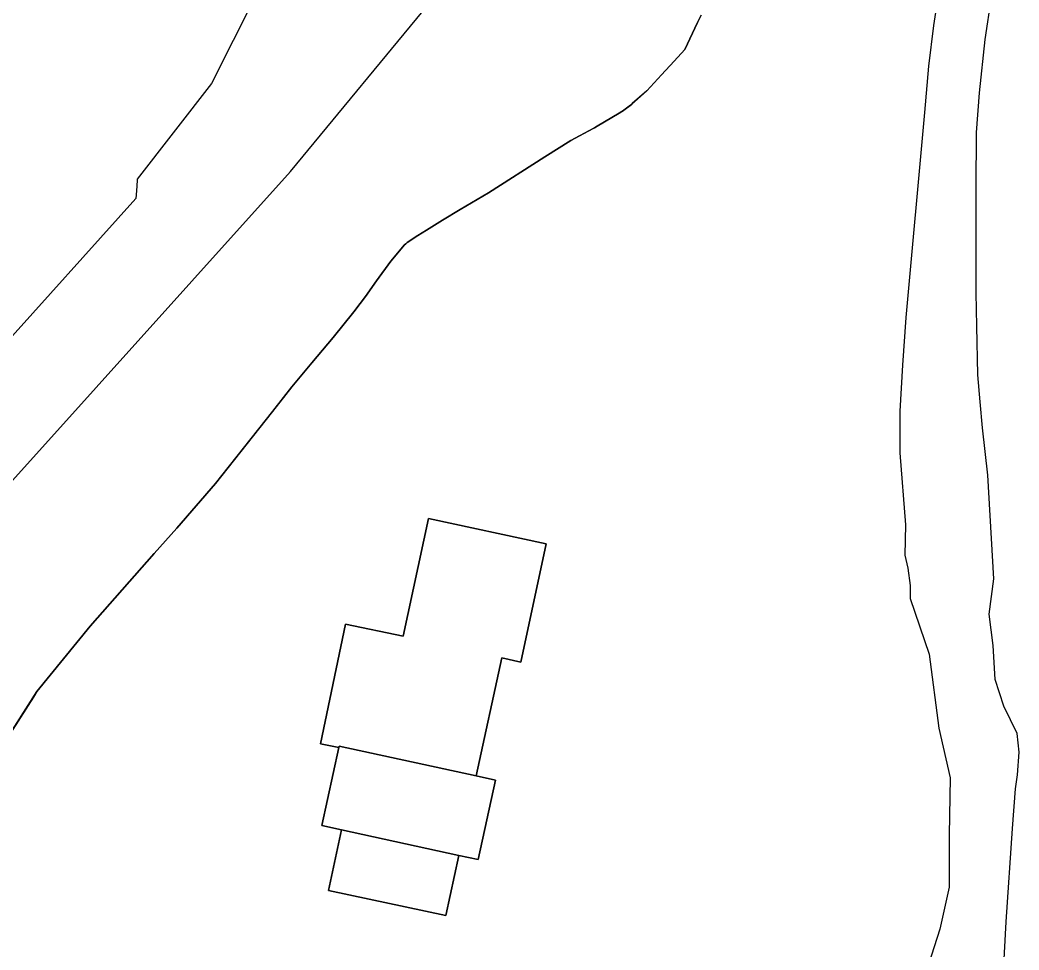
# Model space of a CAD drawing. Header units: millimetres. Extents: x 1888 to 2040, y 1705 to 1894.
# Drawn here: x 1931.3729 to 1931.6269, y 1831.5904 to 1831.8268 of the extents above; entities that cross this region are included whole.
import ezdxf

# ---------------------------------------------------------------- set-up
doc = ezdxf.new("R2010")
doc.units = ezdxf.units.MM

msp = doc.modelspace()

# ---------------------------------------------------------------- linework, layer by layer
for p, q in [((1931.44167, 1831.78826), (1931.51502, 1831.87716)), ((1931.44167, 1831.78826), (1931.51502, 1831.87716)), ((1931.43888, 1831.84482), (1931.42158, 1831.8106)), ((1931.43887, 1831.84481), (1931.42158, 1831.8106)), ((1931.60738, 1831.83961), (1931.60511, 1831.82536)), ((1931.60738, 1831.83961), (1931.60511, 1831.82536)), ((1931.61825, 1831.82183), (1931.62004, 1831.83375)), ((1931.61825, 1831.82183), (1931.62004, 1831.83375)), ((1931.54606, 1831.82799), (1931.54517, 1831.82613)), ((1931.54517, 1831.82613), (1931.54606, 1831.82799)), ((1931.54517, 1831.82613), (1931.54606, 1831.82799)), ((1931.54606, 1831.82799), (1931.54517, 1831.82613)), ((1931.54517, 1831.82613), (1931.54191, 1831.81929)), ((1931.54191, 1831.81929), (1931.54517, 1831.82613)), ((1931.54191, 1831.81929), (1931.54517, 1831.82613)), ((1931.54517, 1831.82613), (1931.54191, 1831.81929)), ((1931.60511, 1831.82536), (1931.60386, 1831.81502)), ((1931.60511, 1831.82536), (1931.60386, 1831.81502)), ((1931.61682, 1831.80824), (1931.61825, 1831.82183)), ((1931.61682, 1831.80824), (1931.61825, 1831.82183)), ((1931.54191, 1831.81929), (1931.53919, 1831.81627)), ((1931.53919, 1831.81627), (1931.54191, 1831.81929)), ((1931.53919, 1831.81627), (1931.54191, 1831.81929)), ((1931.54191, 1831.81929), (1931.53919, 1831.81627)), ((1931.53919, 1831.81627), (1931.53598, 1831.81285)), ((1931.53598, 1831.81285), (1931.53919, 1831.81627)), ((1931.53598, 1831.81285), (1931.53919, 1831.81627)), ((1931.53919, 1831.81627), (1931.53598, 1831.81285)), ((1931.60386, 1831.81502), (1931.60284, 1831.80322)), ((1931.60386, 1831.81502), (1931.60284, 1831.80322)), ((1931.53598, 1831.81285), (1931.53226, 1831.80879)), ((1931.53226, 1831.80879), (1931.53598, 1831.81285)), ((1931.53226, 1831.80879), (1931.53598, 1831.81285)), ((1931.53598, 1831.81285), (1931.53226, 1831.80879)), ((1931.42158, 1831.8106), (1931.40273, 1831.78633)), ((1931.42158, 1831.8106), (1931.40273, 1831.78633)), ((1931.52834, 1831.80531), (1931.53226, 1831.80879)), ((1931.52834, 1831.80531), (1931.53226, 1831.80879)), ((1931.53226, 1831.80879), (1931.52855, 1831.8055)), ((1931.53226, 1831.80879), (1931.52855, 1831.8055)), ((1931.61609, 1831.79814), (1931.61682, 1831.80824)), ((1931.61609, 1831.79814), (1931.61682, 1831.80824)), ((1931.52591, 1831.8035), (1931.52519, 1831.80308)), ((1931.52519, 1831.80308), (1931.52591, 1831.8035)), ((1931.52519, 1831.80308), (1931.52591, 1831.8035)), ((1931.52591, 1831.8035), (1931.52519, 1831.80308)), ((1931.52604, 1831.80359), (1931.52591, 1831.8035)), ((1931.52591, 1831.8035), (1931.52604, 1831.80359)), ((1931.52591, 1831.8035), (1931.52604, 1831.80359)), ((1931.52604, 1831.80359), (1931.52591, 1831.8035)), ((1931.52604, 1831.80359), (1931.52834, 1831.80531)), ((1931.52604, 1831.80359), (1931.52834, 1831.80531)), ((1931.52811, 1831.80514), (1931.52604, 1831.80359)), ((1931.52811, 1831.80514), (1931.52604, 1831.80359)), ((1931.52834, 1831.80531), (1931.52811, 1831.80514)), ((1931.52834, 1831.80531), (1931.52811, 1831.80514)), ((1931.52855, 1831.8055), (1931.52834, 1831.80531)), ((1931.52855, 1831.8055), (1931.52834, 1831.80531)), ((1931.52519, 1831.80308), (1931.51962, 1831.79978)), ((1931.51962, 1831.79978), (1931.52519, 1831.80308)), ((1931.51962, 1831.79978), (1931.52519, 1831.80308)), ((1931.52519, 1831.80308), (1931.51962, 1831.79978)), ((1931.60284, 1831.80322), (1931.59809, 1831.75113)), ((1931.60284, 1831.80322), (1931.59809, 1831.75113)), ((1931.5175, 1831.79861), (1931.51293, 1831.79616)), ((1931.5175, 1831.79861), (1931.51293, 1831.79616)), ((1931.51293, 1831.79616), (1931.51735, 1831.79853)), ((1931.51293, 1831.79616), (1931.51735, 1831.79853)), ((1931.51735, 1831.79853), (1931.51894, 1831.79938)), ((1931.51735, 1831.79853), (1931.51894, 1831.79938)), ((1931.51894, 1831.79938), (1931.5175, 1831.79861)), ((1931.51894, 1831.79938), (1931.5175, 1831.79861)), ((1931.51962, 1831.79978), (1931.51894, 1831.79938)), ((1931.51894, 1831.79938), (1931.51962, 1831.79978)), ((1931.51894, 1831.79938), (1931.51962, 1831.79978)), ((1931.51962, 1831.79978), (1931.51894, 1831.79938)), ((1931.51293, 1831.79616), (1931.50633, 1831.79199)), ((1931.50633, 1831.79199), (1931.51293, 1831.79616)), ((1931.50633, 1831.79199), (1931.51293, 1831.79616)), ((1931.51293, 1831.79616), (1931.50633, 1831.79199)), ((1931.61599, 1831.78405), (1931.61609, 1831.79814)), ((1931.61599, 1831.78405), (1931.61609, 1831.79814)), ((1931.50633, 1831.79199), (1931.49202, 1831.78283)), ((1931.49202, 1831.78283), (1931.50633, 1831.79199)), ((1931.49202, 1831.78283), (1931.50633, 1831.79199)), ((1931.50633, 1831.79199), (1931.49202, 1831.78283)), ((1931.33415, 1831.66876), (1931.44167, 1831.78826)), ((1931.33415, 1831.66876), (1931.44167, 1831.78826)), ((1931.4027, 1831.78598), (1931.40251, 1831.78336)), ((1931.4027, 1831.78598), (1931.40251, 1831.78336)), ((1931.40273, 1831.78633), (1931.4027, 1831.78598)), ((1931.40273, 1831.78633), (1931.4027, 1831.78598)), ((1931.40251, 1831.78336), (1931.40236, 1831.78135)), ((1931.40251, 1831.78336), (1931.40236, 1831.78135)), ((1931.61597, 1831.75739), (1931.61599, 1831.78405)), ((1931.61597, 1831.75739), (1931.61599, 1831.78405)), ((1931.40236, 1831.78135), (1931.35527, 1831.72899)), ((1931.40236, 1831.78135), (1931.36697, 1831.742)), ((1931.49202, 1831.78283), (1931.48482, 1831.77855)), ((1931.48482, 1831.77855), (1931.49202, 1831.78283)), ((1931.48482, 1831.77855), (1931.49202, 1831.78283)), ((1931.49202, 1831.78283), (1931.48482, 1831.77855)), ((1931.48482, 1831.77855), (1931.48029, 1831.77586)), ((1931.48029, 1831.77586), (1931.48482, 1831.77855)), ((1931.48029, 1831.77586), (1931.48482, 1831.77855)), ((1931.48482, 1831.77855), (1931.48029, 1831.77586)), ((1931.48029, 1831.77586), (1931.47826, 1831.77459)), ((1931.47826, 1831.77459), (1931.48029, 1831.77586)), ((1931.47826, 1831.77459), (1931.48029, 1831.77586)), ((1931.48029, 1831.77586), (1931.47826, 1831.77459)), ((1931.47628, 1831.77336), (1931.47409, 1831.77199)), ((1931.47409, 1831.77199), (1931.47628, 1831.77336)), ((1931.47409, 1831.77199), (1931.47628, 1831.77336)), ((1931.47628, 1831.77336), (1931.47409, 1831.77199)), ((1931.47826, 1831.77459), (1931.47628, 1831.77336)), ((1931.47628, 1831.77336), (1931.47826, 1831.77459)), ((1931.47628, 1831.77336), (1931.47826, 1831.77459)), ((1931.47826, 1831.77459), (1931.47628, 1831.77336)), ((1931.47409, 1831.77199), (1931.47134, 1831.77017)), ((1931.47134, 1831.77017), (1931.47409, 1831.77199)), ((1931.47134, 1831.77017), (1931.47409, 1831.77199)), ((1931.47409, 1831.77199), (1931.47134, 1831.77017)), ((1931.47066, 1831.76958), (1931.46723, 1831.76549)), ((1931.46723, 1831.76549), (1931.47066, 1831.76958)), ((1931.46723, 1831.76549), (1931.47066, 1831.76958)), ((1931.47066, 1831.76958), (1931.46723, 1831.76549)), ((1931.47098, 1831.76989), (1931.47066, 1831.76958)), ((1931.47066, 1831.76958), (1931.47098, 1831.76989)), ((1931.47066, 1831.76958), (1931.47098, 1831.76989)), ((1931.47098, 1831.76989), (1931.47066, 1831.76958)), ((1931.47134, 1831.77017), (1931.47098, 1831.76989)), ((1931.47098, 1831.76989), (1931.47134, 1831.77017)), ((1931.47098, 1831.76989), (1931.47134, 1831.77017)), ((1931.47134, 1831.77017), (1931.47098, 1831.76989)), ((1931.46723, 1831.76549), (1931.46357, 1831.76046)), ((1931.46357, 1831.76046), (1931.46723, 1831.76549)), ((1931.46357, 1831.76046), (1931.46723, 1831.76549)), ((1931.46723, 1831.76549), (1931.46357, 1831.76046)), ((1931.46357, 1831.76046), (1931.46137, 1831.75731)), ((1931.46137, 1831.75731), (1931.46357, 1831.76046)), ((1931.46137, 1831.75731), (1931.46357, 1831.76046)), ((1931.46357, 1831.76046), (1931.46137, 1831.75731)), ((1931.46102, 1831.75681), (1931.45778, 1831.75257)), ((1931.45778, 1831.75257), (1931.46102, 1831.75681)), ((1931.45778, 1831.75257), (1931.46102, 1831.75681)), ((1931.46102, 1831.75681), (1931.45778, 1831.75257)), ((1931.46137, 1831.75731), (1931.46102, 1831.75681)), ((1931.46102, 1831.75681), (1931.46137, 1831.75731)), ((1931.46102, 1831.75681), (1931.46137, 1831.75731)), ((1931.46137, 1831.75731), (1931.46102, 1831.75681)), ((1931.61618, 1831.74897), (1931.61597, 1831.75739)), ((1931.61618, 1831.74897), (1931.61597, 1831.75739)), ((1931.45778, 1831.75257), (1931.45255, 1831.74609)), ((1931.45255, 1831.74609), (1931.45778, 1831.75257)), ((1931.45255, 1831.74609), (1931.45778, 1831.75257)), ((1931.45778, 1831.75257), (1931.45255, 1831.74609)), ((1931.59809, 1831.75113), (1931.59727, 1831.73906)), ((1931.59809, 1831.75113), (1931.59727, 1831.73906)), ((1931.61641, 1831.73656), (1931.61618, 1831.74897)), ((1931.61641, 1831.73656), (1931.61618, 1831.74897)), ((1931.45255, 1831.74609), (1931.44713, 1831.73959)), ((1931.44713, 1831.73959), (1931.45255, 1831.74609)), ((1931.44713, 1831.73959), (1931.45255, 1831.74609)), ((1931.45255, 1831.74609), (1931.44713, 1831.73959)), ((1931.44713, 1831.73959), (1931.44206, 1831.73352)), ((1931.44206, 1831.73352), (1931.44713, 1831.73959)), ((1931.44206, 1831.73352), (1931.44713, 1831.73959)), ((1931.44713, 1831.73959), (1931.44206, 1831.73352)), ((1931.59727, 1831.73906), (1931.59659, 1831.72731)), ((1931.59727, 1831.73906), (1931.59659, 1831.72731)), ((1931.61697, 1831.72969), (1931.61641, 1831.73656)), ((1931.61697, 1831.72969), (1931.61641, 1831.73656)), ((1931.43716, 1831.72731), (1931.44206, 1831.73352)), ((1931.43716, 1831.72731), (1931.44206, 1831.73352)), ((1931.44206, 1831.73352), (1931.43992, 1831.73082)), ((1931.44206, 1831.73352), (1931.43992, 1831.73082)), ((1931.43992, 1831.73082), (1931.43713, 1831.72728)), ((1931.43992, 1831.73082), (1931.43713, 1831.72728)), ((1931.61758, 1831.72305), (1931.61697, 1831.72969)), ((1931.61758, 1831.72305), (1931.61697, 1831.72969)), ((1931.42264, 1831.70892), (1931.43716, 1831.72731)), ((1931.42264, 1831.70892), (1931.43716, 1831.72731)), ((1931.43713, 1831.72728), (1931.42264, 1831.70892)), ((1931.43713, 1831.72728), (1931.42264, 1831.70892)), ((1931.59659, 1831.72731), (1931.59658, 1831.72717)), ((1931.59659, 1831.72731), (1931.59658, 1831.72717)), ((1931.59658, 1831.72717), (1931.59661, 1831.71675)), ((1931.59658, 1831.72717), (1931.59661, 1831.71675)), ((1931.61894, 1831.71104), (1931.61758, 1831.72305)), ((1931.61894, 1831.71104), (1931.61758, 1831.72305)), ((1931.59661, 1831.71675), (1931.598, 1831.69841)), ((1931.59661, 1831.71675), (1931.598, 1831.69841)), ((1931.62042, 1831.68473), (1931.61894, 1831.71104)), ((1931.62042, 1831.68473), (1931.61894, 1831.71104)), ((1931.42264, 1831.70892), (1931.41283, 1831.69757)), ((1931.41283, 1831.69757), (1931.42264, 1831.70892)), ((1931.41283, 1831.69757), (1931.42264, 1831.70892)), ((1931.42264, 1831.70892), (1931.41283, 1831.69757)), ((1931.47679, 1831.70007), (1931.47035, 1831.67013)), ((1931.47035, 1831.67013), (1931.47679, 1831.70007)), ((1931.5067, 1831.69363), (1931.47679, 1831.70007)), ((1931.47679, 1831.70007), (1931.5067, 1831.69363)), ((1931.41283, 1831.69757), (1931.40706, 1831.69112)), ((1931.40706, 1831.69112), (1931.41283, 1831.69757)), ((1931.40706, 1831.69112), (1931.41283, 1831.69757)), ((1931.41283, 1831.69757), (1931.40706, 1831.69112)), ((1931.598, 1831.69841), (1931.59783, 1831.69076)), ((1931.598, 1831.69841), (1931.59783, 1831.69076)), ((1931.50023, 1831.66355), (1931.5067, 1831.69363)), ((1931.5067, 1831.69363), (1931.50023, 1831.66355)), ((1931.40706, 1831.69112), (1931.3908, 1831.67265)), ((1931.3908, 1831.67265), (1931.40706, 1831.69112)), ((1931.3908, 1831.67265), (1931.40706, 1831.69112)), ((1931.40706, 1831.69112), (1931.3908, 1831.67265)), ((1931.59783, 1831.69076), (1931.59859, 1831.68742)), ((1931.59783, 1831.69076), (1931.59859, 1831.68742)), ((1931.59859, 1831.68742), (1931.5992, 1831.68302)), ((1931.59859, 1831.68742), (1931.5992, 1831.68302)), ((1931.61927, 1831.67576), (1931.62042, 1831.68473)), ((1931.61927, 1831.67576), (1931.62042, 1831.68473)), ((1931.5992, 1831.68302), (1931.5992, 1831.67969)), ((1931.5992, 1831.68302), (1931.5992, 1831.67969)), ((1931.5992, 1831.67969), (1931.60405, 1831.66558)), ((1931.5992, 1831.67969), (1931.60405, 1831.66558)), ((1931.62027, 1831.66775), (1931.61927, 1831.67576)), ((1931.62027, 1831.66775), (1931.61927, 1831.67576)), ((1931.3908, 1831.67265), (1931.37725, 1831.65604)), ((1931.37725, 1831.65604), (1931.3908, 1831.67265)), ((1931.37725, 1831.65604), (1931.3908, 1831.67265)), ((1931.3908, 1831.67265), (1931.37725, 1831.65604)), ((1931.45571, 1831.67315), (1931.44931, 1831.64279)), ((1931.44931, 1831.64279), (1931.45571, 1831.67315)), ((1931.47035, 1831.67013), (1931.45571, 1831.67315)), ((1931.45571, 1831.67315), (1931.47035, 1831.67013)), ((1931.6208, 1831.65914), (1931.62027, 1831.66775)), ((1931.6208, 1831.65914), (1931.62027, 1831.66775)), ((1931.48887, 1831.63463), (1931.49543, 1831.66459)), ((1931.49543, 1831.66459), (1931.48887, 1831.63463)), ((1931.49543, 1831.66459), (1931.50023, 1831.66355)), ((1931.50023, 1831.66355), (1931.49543, 1831.66459)), ((1931.60405, 1831.66558), (1931.60647, 1831.64671)), ((1931.60405, 1831.66558), (1931.60647, 1831.64671)), ((1931.62304, 1831.65237), (1931.6208, 1831.65914)), ((1931.62304, 1831.65237), (1931.6208, 1831.65914)), ((1931.36111, 1831.63088), (1931.37725, 1831.65604)), ((1931.36111, 1831.63088), (1931.37725, 1831.65604)), ((1931.37725, 1831.65604), (1931.37636, 1831.65465)), ((1931.37725, 1831.65604), (1931.37636, 1831.65465)), ((1931.37636, 1831.65465), (1931.36111, 1831.63088)), ((1931.37636, 1831.65465), (1931.36111, 1831.63088)), ((1931.62643, 1831.64543), (1931.62304, 1831.65237)), ((1931.62643, 1831.64543), (1931.62304, 1831.65237)), ((1931.60647, 1831.64671), (1931.60932, 1831.63413)), ((1931.60647, 1831.64671), (1931.60932, 1831.63413)), ((1931.62686, 1831.64067), (1931.62643, 1831.64543)), ((1931.62686, 1831.64067), (1931.62643, 1831.64543)), ((1931.44931, 1831.64279), (1931.45395, 1831.64182)), ((1931.45395, 1831.64182), (1931.44931, 1831.64279)), ((1931.44965, 1831.62198), (1931.45395, 1831.64182)), ((1931.45395, 1831.64182), (1931.44965, 1831.62198)), ((1931.45395, 1831.64182), (1931.45403, 1831.64219)), ((1931.45403, 1831.64219), (1931.45395, 1831.64182)), ((1931.45403, 1831.64219), (1931.48887, 1831.63463)), ((1931.48887, 1831.63463), (1931.45403, 1831.64219)), ((1931.6265, 1831.63485), (1931.62686, 1831.64067)), ((1931.6265, 1831.63485), (1931.62686, 1831.64067)), ((1931.48887, 1831.63463), (1931.49381, 1831.63356)), ((1931.49381, 1831.63356), (1931.48887, 1831.63463)), ((1931.49381, 1831.63356), (1931.48943, 1831.61335)), ((1931.48943, 1831.61335), (1931.49381, 1831.63356)), ((1931.60932, 1831.63413), (1931.60908, 1831.61965)), ((1931.60932, 1831.63413), (1931.60908, 1831.61965)), ((1931.62597, 1831.63135), (1931.6265, 1831.63485)), ((1931.62597, 1831.63135), (1931.6265, 1831.63485)), ((1931.62517, 1831.62126), (1931.62597, 1831.63135)), ((1931.62517, 1831.62126), (1931.62597, 1831.63135)), ((1931.45467, 1831.62087), (1931.44965, 1831.62198)), ((1931.44965, 1831.62198), (1931.45467, 1831.62087)), ((1931.45137, 1831.60552), (1931.45467, 1831.62087)), ((1931.45467, 1831.62087), (1931.45137, 1831.60552)), ((1931.48444, 1831.61441), (1931.45467, 1831.62087)), ((1931.45467, 1831.62087), (1931.48444, 1831.61441)), ((1931.62356, 1831.59754), (1931.62517, 1831.62126)), ((1931.62356, 1831.59754), (1931.62517, 1831.62126)), ((1931.60908, 1831.61965), (1931.60908, 1831.60635)), ((1931.60908, 1831.61965), (1931.60908, 1831.60635)), ((1931.48444, 1831.61441), (1931.48115, 1831.59911)), ((1931.48115, 1831.59911), (1931.48444, 1831.61441)), ((1931.48943, 1831.61335), (1931.48444, 1831.61441)), ((1931.48444, 1831.61441), (1931.48943, 1831.61335)), ((1931.48115, 1831.59911), (1931.45137, 1831.60552)), ((1931.45137, 1831.60552), (1931.48115, 1831.59911)), ((1931.60908, 1831.60635), (1931.60671, 1831.59567)), ((1931.60908, 1831.60635), (1931.60671, 1831.59567)), ((1931.60671, 1831.59567), (1931.5963, 1831.56284)), ((1931.60671, 1831.59567), (1931.5963, 1831.56284)), ((1931.62288, 1831.58486), (1931.62356, 1831.59754)), ((1931.62288, 1831.58486), (1931.62356, 1831.59754))]:
    msp.add_line(p, q)

doc.saveas('drawing.dxf')
